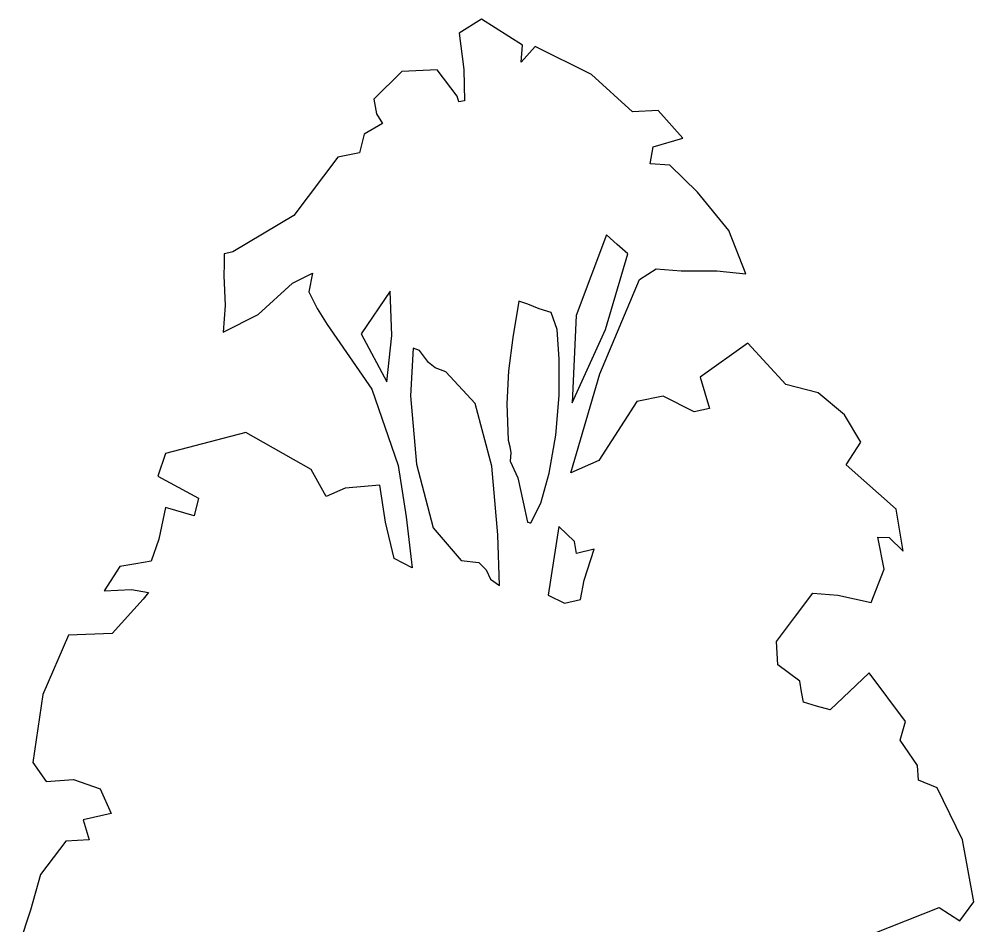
# Model space of a CAD drawing. Extents: x -7.8 to 27.4, y 2.6 to 15.1.
# Drawn here: x 15.89 to 21.37, y 9.87 to 15.07 of the extents above; entities that cross this region are included whole.
import ezdxf

# ---------------------------------------------------------------- set-up
doc = ezdxf.new("R2010")
doc.units = 0
doc.header["$LTSCALE"] = 0.01
doc.layers.add('FINO', color=141, linetype='CONTINUOUS')

msp = doc.modelspace()

# ---------------------------------------------------------------- linework, layer by layer
at = {"layer": 'FINO'}
for p, q in [((18.5463, 15.0671), (18.4181, 14.9862)), ((18.7804, 14.9184), (18.5463, 15.0671)), ((18.4181, 14.9862), (18.4448, 14.7783)), ((18.7728, 14.8211), (18.7804, 14.9184)), ((18.8546, 14.9105), (18.7728, 14.8211)), ((19.1769, 14.7494), (18.8546, 14.9105)), ((18.0885, 14.7675), (17.9292, 14.6073)), ((18.2921, 14.7756), (18.0885, 14.7675)), ((18.4058, 14.6248), (18.2921, 14.7756)), ((18.4448, 14.7783), (18.448, 14.5978)), ((19.4121, 14.5359), (19.1769, 14.7494)), ((17.9292, 14.6073), (17.9446, 14.5242)), ((18.4157, 14.5926), (18.4058, 14.6248)), ((18.448, 14.5978), (18.4157, 14.5926)), ((17.9446, 14.5242), (17.9779, 14.4692)), ((19.5602, 14.5431), (19.4121, 14.5359)), ((19.7019, 14.3835), (19.5602, 14.5431)), ((17.9779, 14.4692), (17.8725, 14.4072)), ((17.8725, 14.4072), (17.8466, 14.3002)), ((19.5314, 14.3343), (19.7019, 14.3835)), ((17.8466, 14.3002), (17.7221, 14.2749)), ((19.5146, 14.2367), (19.5314, 14.3343)), ((17.7221, 14.2749), (17.4686, 13.9417)), ((19.6258, 14.2294), (19.5146, 14.2367)), ((19.786, 14.0748), (19.6258, 14.2294)), ((19.9657, 13.8557), (19.786, 14.0748)), ((17.4686, 13.9417), (17.1203, 13.7319)), ((20.0627, 13.6073), (19.9657, 13.8557)), ((17.0973, 13.7269), (17.0696, 13.7218)), ((17.0696, 13.7218), (17.0706, 13.6616)), ((17.1203, 13.7319), (17.0973, 13.7269)), ((17.0706, 13.6616), (17.0671, 13.5967)), ((17.0671, 13.5967), (17.0748, 13.4255)), ((17.4615, 13.5527), (17.5762, 13.6102)), ((17.5762, 13.6102), (17.5549, 13.5034)), ((19.4521, 13.5735), (19.5482, 13.6354)), ((19.5482, 13.6354), (19.692, 13.624)), ((19.692, 13.624), (19.8957, 13.6229)), ((19.8957, 13.6229), (20.0627, 13.6073)), ((17.2655, 13.3733), (17.4615, 13.5527)), ((19.2254, 13.0325), (19.4521, 13.5735)), ((17.5549, 13.5034), (17.6029, 13.407)), ((17.0748, 13.4255), (17.0635, 13.2725)), ((17.0635, 13.2725), (17.2655, 13.3733)), ((17.6029, 13.407), (17.6601, 13.3154)), ((17.6601, 13.3154), (17.9166, 12.9448)), ((20.0743, 13.2093), (19.7998, 13.0147)), ((20.2914, 12.9724), (20.0743, 13.2093)), ((19.0594, 12.4647), (19.2254, 13.0325)), ((19.7998, 13.0147), (19.8539, 12.8351)), ((17.9166, 12.9448), (18.0678, 12.5076)), ((20.4774, 12.9247), (20.2914, 12.9724)), ((19.4365, 12.8741), (19.2202, 12.5369)), ((19.5888, 12.9045), (19.4365, 12.8741)), ((19.7663, 12.815), (19.5888, 12.9045)), ((20.6278, 12.7977), (20.4774, 12.9247)), ((19.8539, 12.8351), (19.7663, 12.815)), ((20.7231, 12.6419), (20.6278, 12.7977)), ((17.194, 12.696), (16.7331, 12.5769)), ((17.5681, 12.485), (17.194, 12.696)), ((20.6374, 12.5108), (20.7231, 12.6419)), ((16.7331, 12.5769), (16.689, 12.4465)), ((18.0678, 12.5076), (18.1146, 12.2121)), ((19.2202, 12.5369), (19.0594, 12.4647)), ((20.9243, 12.2565), (20.6374, 12.5108)), ((16.689, 12.4465), (16.9227, 12.3209)), ((17.6542, 12.329), (17.5681, 12.485)), ((17.9632, 12.3946), (17.7644, 12.3773)), ((17.9947, 12.1822), (17.9632, 12.3946)), ((17.7644, 12.3773), (17.6542, 12.329)), ((16.9227, 12.3209), (16.8967, 12.2186)), ((16.7338, 12.2667), (16.6953, 12.0854)), ((16.8967, 12.2186), (16.7338, 12.2667)), ((20.9655, 12.0164), (20.9243, 12.2565)), ((18.0446, 11.9747), (17.9947, 12.1822)), ((18.1146, 12.2121), (18.1474, 11.9209)), ((16.6953, 12.0854), (16.6512, 11.9596)), ((20.8562, 11.9127), (20.8206, 12.0972)), ((20.8206, 12.0972), (20.8855, 12.0937)), ((20.8855, 12.0937), (20.9655, 12.0164)), ((16.5635, 11.9442), (16.4712, 11.9287)), ((16.6512, 11.9596), (16.5635, 11.9442)), ((18.1474, 11.9209), (18.0446, 11.9747)), ((16.4712, 11.9287), (16.381, 11.7882)), ((20.7809, 11.7215), (20.8562, 11.9127)), ((16.381, 11.7882), (16.5383, 11.7956)), ((16.5383, 11.7956), (16.6359, 11.7788)), ((16.6359, 11.7788), (16.6041, 11.7412)), ((16.6041, 11.7412), (16.427, 11.5436)), ((20.3425, 11.6351), (20.4465, 11.7759)), ((20.4465, 11.7759), (20.5903, 11.7645)), ((20.5903, 11.7645), (20.7809, 11.7215)), ((20.2384, 11.499), (20.3425, 11.6351)), ((16.1771, 11.5346), (16.0303, 11.1941)), ((16.427, 11.5436), (16.1771, 11.5346)), ((20.2454, 11.3649), (20.2384, 11.499)), ((20.372, 11.2699), (20.2454, 11.3649)), ((20.7694, 11.3185), (20.5462, 11.1062)), ((20.978, 11.0397), (20.7694, 11.3185)), ((20.3823, 11.2099), (20.372, 11.2699)), ((16.0303, 11.1941), (15.9722, 10.8041)), ((20.3926, 11.1498), (20.3823, 11.2099)), ((20.4671, 11.128), (20.3926, 11.1498)), ((20.5462, 11.1062), (20.4671, 11.128)), ((20.9474, 10.9326), (20.978, 11.0397)), ((21.0472, 10.7862), (20.9474, 10.9326)), ((15.9722, 10.8041), (16.0482, 10.6943)), ((21.0533, 10.703), (21.0472, 10.7862)), ((16.0482, 10.6943), (16.2055, 10.7063)), ((16.2055, 10.7063), (16.3592, 10.6535)), ((21.1606, 10.6586), (21.0533, 10.703)), ((16.3592, 10.6535), (16.4219, 10.511)), ((21.3047, 10.3601), (21.1606, 10.6586)), ((16.4219, 10.511), (16.2604, 10.4758)), ((16.2604, 10.4758), (16.2948, 10.3606)), ((16.1607, 10.3537), (16.0159, 10.1613)), ((16.2948, 10.3606), (16.1607, 10.3537)), ((21.3711, 10.0047), (21.3047, 10.3601)), ((16.0159, 10.1613), (15.9593, 9.9566)), ((20.7955, 9.8234), (21.1725, 9.9735)), ((21.1725, 9.9735), (21.2896, 9.8968)), ((21.2896, 9.8968), (21.3711, 10.0047)), ((15.9593, 9.9566), (15.8932, 9.761))]:
    msp.add_line(p, q, dxfattribs=at)
for points in [[(19.0662, 12.8676), (19.258, 13.2877), (19.3847, 13.7205), (19.3236, 13.775), (19.2624, 13.8295), (19.0899, 13.3681), (19.0662, 12.8676)], [(18.0038, 12.988), (18.0316, 13.2524), (18.0225, 13.5069), (17.8555, 13.2632), (18.0038, 12.988)], [(18.8282, 12.1782), (18.8865, 12.2904), (18.9344, 12.4625), (18.9722, 12.6808), (18.9914, 12.908), (18.9924, 13.1164), (18.9802, 13.2875), (18.9461, 13.3841), (18.8762, 13.406), (18.811, 13.4327), (18.7597, 13.4503), (18.7263, 13.2414), (18.7019, 13.0511), (18.6913, 12.8611), (18.6995, 12.6529), (18.7095, 12.616), (18.7147, 12.5791), (18.7109, 12.5327), (18.7543, 12.4362), (18.7845, 12.2978), (18.8096, 12.1825), (18.8143, 12.1826), (18.8236, 12.1781), (18.8282, 12.1782)], [(18.6493, 11.8186), (18.6396, 12.1101), (18.6049, 12.5031), (18.5107, 12.8626), (18.3408, 13.0448), (18.2802, 13.0669), (18.2426, 13.0987), (18.1905, 13.1672), (18.1532, 13.1804), (18.1395, 12.907), (18.1741, 12.5141), (18.2685, 12.1499), (18.4292, 11.9629), (18.5312, 11.9508), (18.5736, 11.9098), (18.5977, 11.8547), (18.6493, 11.8186)], [(19.1137, 11.7387), (19.1349, 11.8502), (19.192, 12.0271), (19.0906, 12.0022), (19.0801, 12.0715), (18.9906, 12.1579), (18.9281, 11.7632), (19.0214, 11.7186), (19.1137, 11.7387)]]:
    msp.add_lwpolyline(points, dxfattribs=at)

doc.saveas('drawing.dxf')
